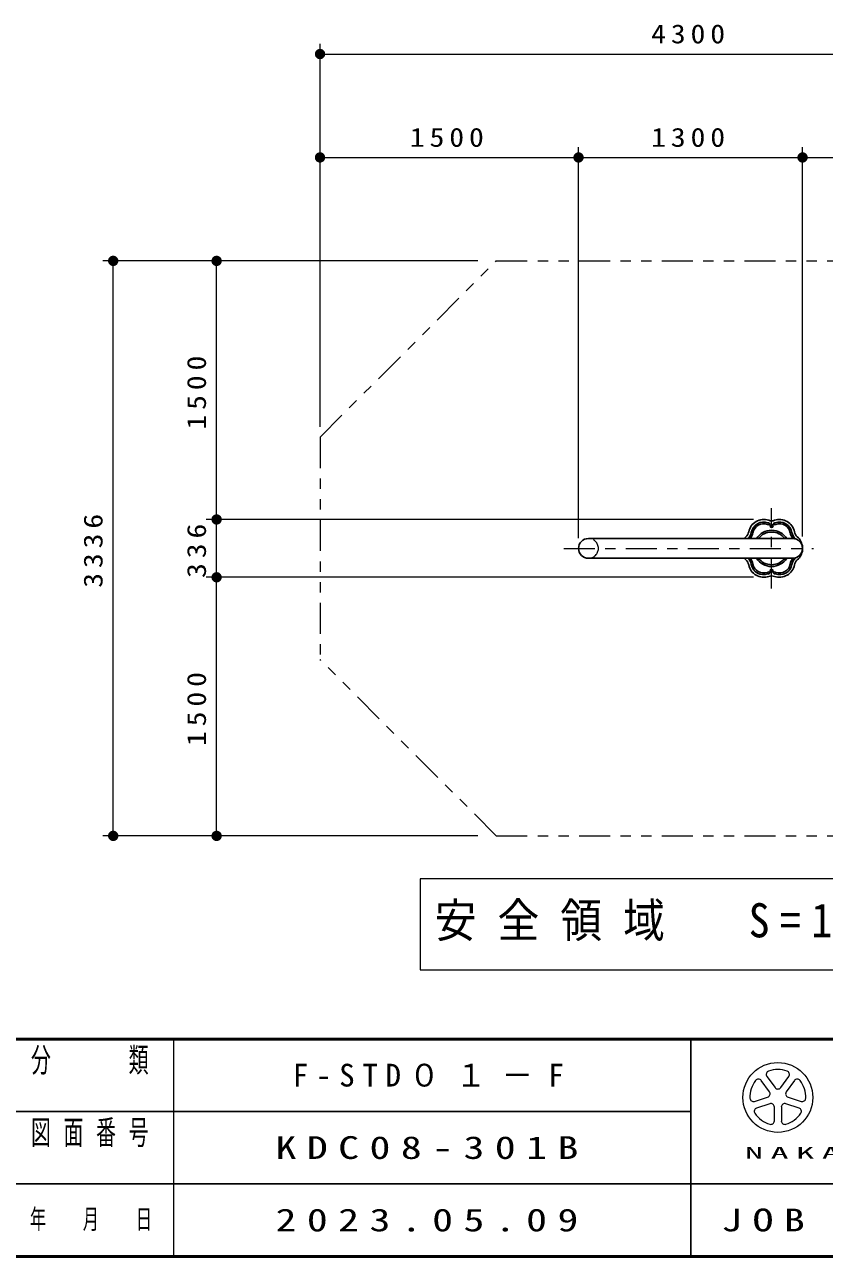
# Model space of a CAD drawing. Units: millimetres on the paper, with parts at other scales. Extents: x -385 to 0, y 0 to 267.
# Drawn here: x -134.4 to -57.1, y 0 to 119.1 of the extents above; entities that cross this region are included whole.
import ezdxf

# ---------------------------------------------------------------- set-up
doc = ezdxf.new("R2010")
doc.units = ezdxf.units.MM
for name, pattern in [('USER1', [4.5, 2.5, -2]), ('USER2', [6, 3, -1, 1, -1]), ('USER3', [8, 3, -1, 1, -1, 1, -1])]:
    doc.linetypes.add(name, pattern=pattern)
doc.layers.add('1_60', color=7, linetype='Continuous', lineweight=13)
doc.layers.add('NAKAMURA図枠', color=7, linetype='Continuous', lineweight=13)
doc.layers.add('図面情報', color=7, linetype='Continuous')
doc.styles.add('ＭＳ ゴシック', font='')
doc.styles.get('ＭＳ ゴシック').set_extended_font_data('MS Gothic')

# ---------------------------------------------------------------- blocks, each defined once
blk = doc.blocks.new('filled_dot')
at = {"color": 0, "linetype": 'Continuous', "lineweight": -2, "const_width": 1.25}
blk.add_lwpolyline([(-0.625, 0, 1), (0.625, 0, 1)], format="xyb", close=True, dxfattribs=at)

msp = doc.modelspace()

# ---------------------------------------------------------------- linework, layer by layer
at = {"layer": '1_60'}
for p, q in [((-105.845, 105.577), (-105.845, 117.244)), ((-105.845, 116.244), (-34.181, 116.244)), ((-105.845, 80.196), (-105.845, 107.244)), ((-80.845, 69.448), (-80.845, 107.244)), ((-59.181, 69.581), (-59.181, 107.244)), ((-105.845, 106.244), (-80.845, 106.244)), ((-80.845, 106.244), (-59.181, 106.244)), ((-59.181, 106.244), (-34.181, 106.244)), ((-115.179, 96.244), (-126.845, 96.244)), ((-125.845, 40.652), (-125.845, 96.244)), ((-90.581, 96.244), (-116.845, 96.244)), ((-115.845, 71.244), (-115.845, 96.244)), ((-63.936, 71.244), (-116.845, 71.244)), ((-115.845, 65.652), (-115.845, 71.244)), ((-63.936, 65.652), (-116.845, 65.652)), ((-115.845, 40.652), (-115.845, 65.652)), ((-115.179, 40.652), (-126.845, 40.652)), ((-90.581, 40.652), (-116.845, 40.652)), ((-96.163, 36.491), (-96.163, 27.691)), ((-43.863, 36.491), (-96.163, 36.491)), ((-96.163, 27.691), (-43.863, 27.691))]:
    msp.add_line(p, q, dxfattribs=at)
at = {"layer": '1_60', "linetype": 'USER3'}
for p, q in [((-105.845, 79.196), (-88.797, 96.244)), ((-88.797, 96.244), (-50.446, 96.244)), ((-105.845, 79.196), (-105.845, 57.701)), ((-88.797, 40.652), (-105.845, 57.701)), ((-88.797, 40.652), (-50.446, 40.652))]:
    msp.add_line(p, q, dxfattribs=at)
at = {"layer": '1_60', "linetype": 'USER2'}
for p, q in [((-62.175, 64.561), (-62.175, 72.335)), ((-82.282, 68.448), (-58.111, 68.448))]:
    msp.add_line(p, q, dxfattribs=at)
at = {"layer": '1_60', "color": 70, "lineweight": 25}
for p, q in [((-79.885, 69.401), (-60.141, 69.401)), ((-79.885, 67.496), (-60.141, 67.496))]:
    msp.add_line(p, q, dxfattribs=at)
at = {"layer": '1_60', "color": 2, "lineweight": 25}
for centre in [(-62.175, 70.615), (-62.175, 66.281)]:
    msp.add_circle(centre, 0.142, dxfattribs=at)
at = {"layer": '1_60', "color": 2, "linetype": 'USER1', "lineweight": 25}
for centre in [(-62.175, 70.615), (-62.175, 66.281)]:
    msp.add_circle(centre, 0.0792, dxfattribs=at)
at = {"layer": '1_60', "color": 2, "lineweight": 25}
for centre, radius, start, end in [((-62.936, 69.768), 1.476, 70.74415, 169.25585), ((-62.936, 69.768), 1.226, 70.74415, 169.25585), ((-62.936, 69.768), 1.06, 70.74415, 169.25585), ((-62.175, 71.948), 1.25, 250.74415, 256.78702), ((-62.175, 71.948), 1.083, 250.74415, 256.78702), ((-62.441, 70.812), 0.0833, 256.78702, 76.78702), ((-62.175, 71.948), 0.833, 250.74415, 289.25585), ((-61.908, 70.812), 0.0833, 103.21298, 283.21298), ((-62.175, 71.948), 1.083, 283.21298, 289.25585), ((-61.413, 69.768), 1.476, 10.74415, 109.25585), ((-62.175, 71.948), 1.25, 283.21298, 289.25585), ((-61.413, 69.768), 1.226, 10.74415, 109.25585), ((-61.413, 69.768), 1.06, 10.74415, 109.25585), ((-63.698, 68.448), 1.476, 130.74415, 139.82621), ((-65.206, 70.198), 0.833, 310.74415, 349.25585), ((-65.206, 70.198), 1.083, 312.59519, 349.25585), ((-65.206, 70.198), 1.25, 320.35715, 349.25585), ((-62.175, 68.448), 1.75, 32.97586, 147.02414), ((-62.175, 68.448), 1.583, 36.98307, 143.01693), ((-59.143, 70.198), 1.25, 190.74415, 219.68195), ((-59.143, 70.198), 1.083, 190.74415, 229.25585), ((-59.143, 70.198), 0.833, 190.74415, 229.25585), ((-60.651, 68.448), 1.226, 46.7619, 49.25585), ((-60.651, 68.448), 1.476, 5.49193, 49.25585), ((-60.651, 68.448), 1.476, 310.74415, 354.50808), ((-59.264, 68.581), 0.0833, 329.25349, 5.49193), ((-59.264, 68.315), 0.0833, 354.50808, 30.74651), ((-63.698, 68.448), 1.476, 220.17379, 229.25585), ((-65.206, 66.698), 0.833, 10.74415, 49.25585), ((-65.206, 66.698), 1.083, 10.74415, 47.40481), ((-62.936, 67.129), 1.476, 190.74415, 289.25585), ((-65.206, 66.698), 1.25, 10.74415, 39.64285), ((-62.936, 67.129), 1.226, 190.74415, 289.25585), ((-62.936, 67.129), 1.06, 190.74415, 289.25585), ((-62.175, 68.448), 1.75, 212.97586, 327.02414), ((-62.175, 68.448), 1.583, 216.98307, 323.01693), ((-61.413, 67.129), 1.476, 250.74415, 349.25585), ((-61.413, 67.129), 1.226, 250.74415, 349.25585), ((-61.413, 67.129), 1.06, 250.74415, 349.25585), ((-59.143, 66.698), 1.25, 140.31805, 169.25585), ((-59.143, 66.698), 1.083, 130.74415, 169.25585), ((-59.143, 66.698), 0.833, 130.74415, 169.25585), ((-60.651, 68.448), 1.226, 310.74415, 313.2381), ((-62.175, 64.948), 1.25, 103.21298, 109.25585), ((-62.175, 64.948), 1.083, 103.21298, 109.25585), ((-62.441, 66.084), 0.0833, 283.21298, 103.21298), ((-62.175, 64.948), 0.833, 70.74415, 109.25585), ((-61.908, 66.084), 0.0833, 76.78702, 256.78702), ((-62.175, 64.948), 1.083, 70.74415, 76.78702), ((-62.175, 64.948), 1.25, 70.74415, 76.78702)]:
    msp.add_arc(centre, radius, start, end, dxfattribs=at)
at = {"layer": '1_60', "color": 70, "lineweight": 25}
msp.add_arc((-60.141, 68.448), 0.953, 270, 90, dxfattribs=at)
msp.add_ellipse((-79.885, 68.448), major_axis=(-0.961, 0), ratio=0.991445, start_param=4.712389, end_param=7.8539816, dxfattribs=at)
at = {"layer": '1_60', "color": 70, "linetype": 'USER1'}
msp.add_ellipse((-79.885, 68.448), major_axis=(0.961, 0), ratio=0.991445, start_param=4.712389, end_param=7.8539816, dxfattribs=at)
at = {"layer": 'NAKAMURA図枠', "lineweight": 50}
for p, q in [((-385, 21), (0, 21)), ((-385, 0), (0, 0))]:
    msp.add_line(p, q, dxfattribs=at)
at = {"layer": 'NAKAMURA図枠'}
for p, q in [((-120, 21), (-120, 0)), ((-62.39, 15.917), (-63.175, 16.997)), ((-62.629, 17.393), (-61.844, 16.313)), ((-61.298, 16.313), (-60.513, 17.393)), ((-59.967, 16.997), (-60.752, 15.917)), ((-63.828, 14.985), (-62.559, 15.397)), ((-62.35, 14.755), (-63.62, 14.343)), ((-61.908, 13.099), (-61.908, 14.434)), ((-61.233, 14.434), (-61.233, 13.099)), ((-59.522, 14.343), (-60.792, 14.755)), ((-60.583, 15.397), (-59.313, 14.985))]:
    msp.add_line(p, q, dxfattribs=at)
at = {"layer": 'NAKAMURA図枠', "color": 211, "lineweight": 25}
for p, q in [((-70, 21), (-70, 0)), ((-187.5, 14), (-70, 14)), ((-242.5, 7), (0, 7))]:
    msp.add_line(p, q, dxfattribs=at)
at = {"layer": 'NAKAMURA図枠'}
msp.add_circle((-61.571, 15.363), 3.375, dxfattribs=at)
for centre, radius, start, end in [((-62.356, 17.592), 0.338, 109.39847, 215.99997), ((-61.571, 15.363), 2.7, 70.60155, 109.39847), ((-60.786, 17.592), 0.338, 324, 70.60155), ((-61.571, 15.363), 2.7, 142.60154, 181.39846), ((-63.448, 16.798), 0.338, 35.99999, 142.60154), ((-59.694, 16.798), 0.338, 37.39846, 143.99995), ((-61.571, 15.363), 2.7, 358.60155, 37.39847), ((-62.663, 15.718), 0.338, 287.99998, 35.99999), ((-61.571, 16.512), 0.338, 215.99998, 324), ((-60.479, 15.718), 0.338, 143.99996, 251.99999), ((-63.933, 15.306), 0.338, 181.39848, 287.99997), ((-63.516, 14.022), 0.338, 107.99999, 214.60154), ((-62.246, 14.434), 0.338, 359.99997, 107.99999), ((-60.896, 14.434), 0.338, 71.99997, 179.99999), ((-59.626, 14.022), 0.338, 325.39847, 71.99996), ((-59.209, 15.306), 0.338, 252.00001, 358.60156), ((-61.571, 15.363), 2.7, 214.60156, 253.39848), ((-61.571, 15.363), 2.7, 286.60155, 325.39847), ((-62.246, 13.099), 0.338, 253.39847, 359.99997), ((-60.896, 13.099), 0.338, 179.99999, 286.60154)]:
    msp.add_arc(centre, radius, start, end, dxfattribs=at)

# ---------------------------------------------------------------- block references
at = {"layer": '1_60', "xscale": 0.4, "yscale": 0.4}
for p in [(-105.845, 116.244), (-105.845, 106.244), (-80.845, 106.244), (-59.181, 106.244)]:
    msp.add_blockref('filled_dot', p, dxfattribs=at)
for p, rotation in [((-80.845, 106.244), 180), ((-59.181, 106.244), 180), ((-125.845, 96.244), 270), ((-115.845, 96.244), 270), ((-115.845, 71.244), 90), ((-115.845, 71.244), 270), ((-115.845, 65.652), 90), ((-115.845, 65.652), 270), ((-125.845, 40.652), 90), ((-115.845, 40.652), 90)]:
    msp.add_blockref('filled_dot', p, dxfattribs=dict(at, rotation=rotation))

# ---------------------------------------------------------------- texts
at = {"layer": '1_60', "style": 'ＭＳ ゴシック'}
for s, insert, char_height, attachment_point in [('\\T1.33;\\W1.15;4300', (-70.013, 117.244), 1.833, 8), ('\\T1.33;\\W1.15;1500', (-93.345, 107.244), 1.833, 8), ('\\T1.33;\\W1.15;1300', (-70.013, 107.244), 1.833, 8), ('\\T1.5;\\W0.9;安全領域\u3000S=1/60', (-94.763, 32.091), 3.299, 4)]:
    msp.add_mtext(s, dxfattribs=dict(at, insert=insert, char_height=char_height, attachment_point=attachment_point))
at = {"layer": '1_60', "char_height": 1.833, "attachment_point": 8, "rotation": 90, "style": 'ＭＳ ゴシック'}
for s, insert in [('\\T1.33;\\W1.15;1500', (-116.845, 83.744)), ('\\T1.33;\\W1.15;3336', (-126.845, 68.448)), ('\\T1.33;\\W1.15;336', (-116.845, 68.448)), ('\\T1.33;\\W1.15;1500', (-116.845, 53.152))]:
    msp.add_mtext(s, dxfattribs=dict(at, insert=insert))
at = {"layer": 'NAKAMURA図枠', "color": 4, "style": 'ＭＳ ゴシック'}
for s, insert, char_height, attachment_point in [('\\T1.64;\\W0.6;分\u3000\u3000類', (-127.5, 20.167), 2.346, 2), ('\\T1.64;\\W0.6;図面番号', (-127.5, 13.167), 2.346, 2), ('\\T1.44;\\W2.3;NAKAMURA\\~MFG.CORPORATION', (-35, 10), 1.1, 5), ('\\T1.64;\\W0.6;年\u3000月\u3000日', (-127.5, 3.5), 1.906, 5), ('\\T1.5;\\W1.35;JOB', (-62.5, 3.5), 2.199, 5)]:
    msp.add_mtext(s, dxfattribs=dict(at, insert=insert, char_height=char_height, attachment_point=attachment_point))
at = {"layer": '図面情報', "char_height": 2.199, "attachment_point": 5, "style": 'ＭＳ ゴシック'}
for s, insert in [('\\T1.5;F-STD０１－F', (-95, 17.5)), ('\\T1.5;\\W1.35;KDC08-301B', (-95, 10.5)), ('\\T1.5;\\W1.35;2023.05.09', (-95, 3.5))]:
    msp.add_mtext(s, dxfattribs=dict(at, insert=insert))

doc.saveas('drawing.dxf')
